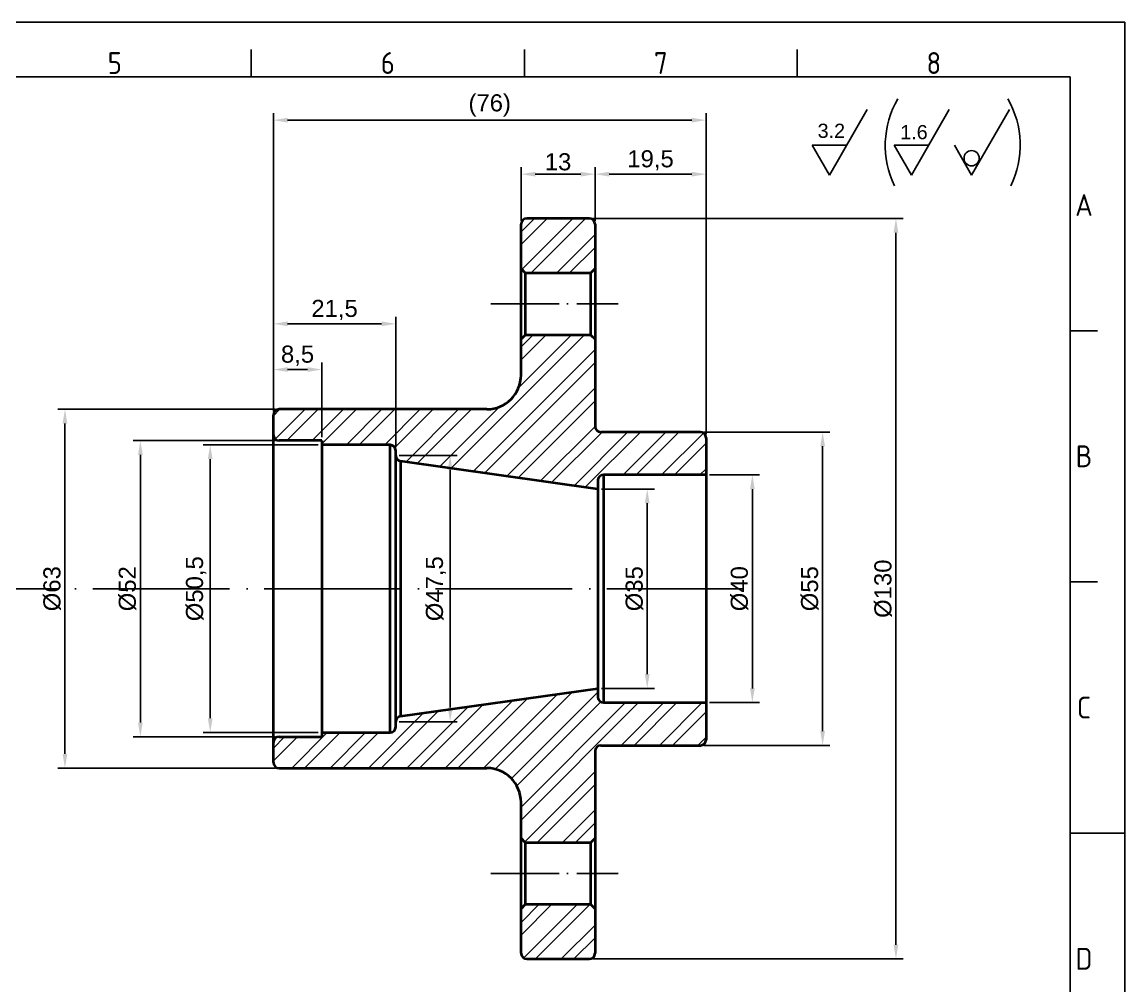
# Model space of a CAD drawing. Header units: millimetres. Extents: x 2452 to 2855, y 1106 to 1391.
# Drawn here: x 2661 to 2854.7, y 1222.1 to 1391.3 of the extents above; entities that cross this region are included whole.
import ezdxf
from ezdxf.enums import TextEntityAlignment as Align

# ---------------------------------------------------------------- set-up
doc = ezdxf.new("R2010")
doc.units = ezdxf.units.MM
doc.linetypes.add('ACAD_ISO04W100', pattern=[30, 24, -3, 0, -3])
doc.linetypes.add('ACAD_ISO05W100', pattern=[33, 24, -3, 0, -3, 0, -3])
for name, color, linetype, lineweight in [('AM_0', 7, 'Continuous', 40), ('AM_4', 1, 'ACAD_ISO04W100', 25), ('AM_5', 3, 'Continuous', 25), ('AM_BOR', 2, 'ACAD_ISO05W100', 35)]:
    doc.layers.add(name, color=color, linetype=linetype, lineweight=lineweight)
doc.styles.add('ACISOTS', font='isocp.shx', dxfattribs={"height": 1})
doc.styles.get("Standard").update_dxf_attribs({"font": 'arial.ttf'})
doc.dimstyles.new('ISO-25', dxfattribs={"dimtxt": 3, "dimasz": 2.5, "dimexe": 1.25, "dimexo": 0.625, "dimtad": 1, "dimtxsty": 'Standard', "dimcen": 2.5, "dimadec": 0, "dimazin": 0, "dimtfac": 1, "dimtmove": 0, "dimatfit": 3, "dimfxl": 1, "dimarcsym": 0})

# ---------------------------------------------------------------- blocks, each defined once
blk = doc.blocks.new('A3 ZTL')
for p, q in [((401.17, 280.82), (19.57, 280.82)), ((401.17, 9.78), (401.17, 280.82))]:
    blk.add_line(p, q)
at = {"layer": 'AM_BOR', "color": 135, "linetype": 'Continuous', "lineweight": 25}
for p, q in [((0, 290.61), (410.96, 290.61)), ((410.96, 290.61), (410.96, 0))]:
    blk.add_line(p, q, dxfattribs=at)
at = {"layer": 'AM_BOR', "color": 135, "lineweight": 25}
for p, q in [((254.4, 280.82), (254.4, 285.71)), ((303.33, 280.82), (303.33, 285.71)), ((352.25, 280.82), (352.25, 285.71)), ((406.07, 235.32), (401.17, 235.32)), ((406.07, 190.31), (401.17, 190.31)), ((401.17, 145.3), (410.96, 145.3))]:
    blk.add_line(p, q, dxfattribs=at)
at = {"layer": 'AM_BOR', "color": 135, "lineweight": 25, "style": 'ACISOTS'}
for s, p in [('5', (229.94, 283.27)), ('6', (278.86, 283.27)), ('7', (327.79, 283.27)), ('8', (376.71, 283.27)), ('A', (403.62, 257.83)), ('B', (403.62, 212.82)), ('C', (403.62, 167.81)), ('D', (403.62, 122.8))]:
    blk.add_text(s, height=3.91, dxfattribs=at).set_placement(p, align=Align.MIDDLE)
blk = doc.blocks.new('*D68')
at = {"layer": 'AM_5', "color": 0, "lineweight": -2, "transparency": 16777216}
for p, q in [((2761.29, 1356.83), (2815.77, 1356.83)), ((2814.52, 1354.33), (2814.52, 1229.33)), ((2761.29, 1226.83), (2815.77, 1226.83))]:
    blk.add_line(p, q, dxfattribs=at)
at = {"layer": 'AM_5', "color": 0, "transparency": 16777216}
for points in [[(2814.1, 1354.33), (2814.94, 1354.33), (2814.52, 1356.83)], [(2814.1, 1229.33), (2814.94, 1229.33), (2814.52, 1226.83)]]:
    blk.add_solid(points, dxfattribs=at)
at = {"layer": 'Defpoints', "color": 0, "transparency": 16777216}
for p in [(2760.67, 1356.83), (2760.67, 1226.83), (2814.52, 1226.83)]:
    blk.add_point(p, dxfattribs=at)
at = {"layer": 'AM_5', "color": 0, "transparency": 16777216, "insert": (2812.28, 1291.83), "char_height": 3, "attachment_point": 5, "rotation": 90}
blk.add_mtext('%%c130', dxfattribs=at)
blk = doc.blocks.new('*D69')
at = {"layer": 'AM_5', "color": 0, "lineweight": -2, "transparency": 16777216}
for p, q in [((2780.79, 1319.33), (2802.89, 1319.33)), ((2801.64, 1316.83), (2801.64, 1266.83)), ((2780.79, 1264.33), (2802.89, 1264.33))]:
    blk.add_line(p, q, dxfattribs=at)
at = {"layer": 'AM_5', "color": 0, "transparency": 16777216}
for points in [[(2801.23, 1316.83), (2802.06, 1316.83), (2801.64, 1319.33)], [(2801.23, 1266.83), (2802.06, 1266.83), (2801.64, 1264.33)]]:
    blk.add_solid(points, dxfattribs=at)
at = {"layer": 'Defpoints', "color": 0, "transparency": 16777216}
for p in [(2780.17, 1319.33), (2780.17, 1264.33), (2801.64, 1264.33)]:
    blk.add_point(p, dxfattribs=at)
at = {"layer": 'AM_5', "color": 0, "transparency": 16777216, "insert": (2799.4, 1291.83), "char_height": 3, "attachment_point": 5, "rotation": 90}
blk.add_mtext('%%C55', dxfattribs=at)
blk = doc.blocks.new('*D70')
at = {"layer": 'AM_5', "color": 0, "lineweight": -2, "transparency": 16777216}
for p, q in [((2781.79, 1311.83), (2790.55, 1311.83)), ((2789.3, 1309.33), (2789.3, 1274.33)), ((2781.79, 1271.83), (2790.55, 1271.83))]:
    blk.add_line(p, q, dxfattribs=at)
at = {"layer": 'AM_5', "color": 0, "transparency": 16777216}
for points in [[(2788.89, 1309.33), (2789.72, 1309.33), (2789.3, 1311.83)], [(2788.89, 1274.33), (2789.72, 1274.33), (2789.3, 1271.83)]]:
    blk.add_solid(points, dxfattribs=at)
at = {"layer": 'Defpoints', "color": 0, "transparency": 16777216}
for p in [(2781.17, 1311.83), (2781.17, 1271.83), (2789.3, 1271.83)]:
    blk.add_point(p, dxfattribs=at)
at = {"layer": 'AM_5', "color": 0, "transparency": 16777216, "insert": (2787.06, 1291.83), "char_height": 3, "attachment_point": 5, "rotation": 90}
blk.add_mtext('%%C40', dxfattribs=at)
blk = doc.blocks.new('*D71')
at = {"layer": 'AM_5', "color": 0, "lineweight": -2, "transparency": 16777216}
for p, q in [((2713.04, 1317.08), (2692.83, 1317.08)), ((2694.08, 1314.58), (2694.08, 1269.08)), ((2713.04, 1266.58), (2692.83, 1266.58))]:
    blk.add_line(p, q, dxfattribs=at)
at = {"layer": 'AM_5', "color": 0, "transparency": 16777216}
for points in [[(2693.66, 1314.58), (2694.5, 1314.58), (2694.08, 1317.08)], [(2693.66, 1269.08), (2694.5, 1269.08), (2694.08, 1266.58)]]:
    blk.add_solid(points, dxfattribs=at)
at = {"layer": 'Defpoints', "color": 0, "transparency": 16777216}
for p in [(2713.67, 1317.08), (2694.08, 1266.58), (2713.67, 1266.58)]:
    blk.add_point(p, dxfattribs=at)
at = {"layer": 'AM_5', "color": 0, "transparency": 16777216, "insert": (2691.6, 1291.83), "char_height": 3, "attachment_point": 5, "rotation": 90}
blk.add_mtext('%%C50,5', dxfattribs=at)
blk = doc.blocks.new('*D72')
at = {"layer": 'AM_5', "color": 0, "lineweight": -2, "transparency": 16777216}
for p, q in [((2705.54, 1317.83), (2680.56, 1317.83)), ((2681.81, 1315.33), (2681.81, 1268.33)), ((2705.54, 1265.83), (2680.56, 1265.83))]:
    blk.add_line(p, q, dxfattribs=at)
at = {"layer": 'AM_5', "color": 0, "transparency": 16777216}
for points in [[(2681.4, 1315.33), (2682.23, 1315.33), (2681.81, 1317.83)], [(2681.4, 1268.33), (2682.23, 1268.33), (2681.81, 1265.83)]]:
    blk.add_solid(points, dxfattribs=at)
at = {"layer": 'Defpoints', "color": 0, "transparency": 16777216}
for p in [(2706.17, 1317.83), (2681.81, 1265.83), (2706.17, 1265.83)]:
    blk.add_point(p, dxfattribs=at)
at = {"layer": 'AM_5', "color": 0, "transparency": 16777216, "insert": (2679.57, 1291.83), "char_height": 3, "attachment_point": 5, "rotation": 90}
blk.add_mtext('%%C52', dxfattribs=at)
blk = doc.blocks.new('*D73')
at = {"layer": 'AM_5', "color": 0, "lineweight": -2, "transparency": 16777216}
for p, q in [((2705.54, 1323.33), (2667.32, 1323.33)), ((2668.57, 1320.83), (2668.57, 1262.83)), ((2705.54, 1260.33), (2667.32, 1260.33))]:
    blk.add_line(p, q, dxfattribs=at)
at = {"layer": 'AM_5', "color": 0, "transparency": 16777216}
for points in [[(2668.15, 1320.83), (2668.99, 1320.83), (2668.57, 1323.33)], [(2668.15, 1262.83), (2668.99, 1262.83), (2668.57, 1260.33)]]:
    blk.add_solid(points, dxfattribs=at)
at = {"layer": 'Defpoints', "color": 0, "transparency": 16777216}
for p in [(2706.17, 1323.33), (2668.57, 1260.33), (2706.17, 1260.33)]:
    blk.add_point(p, dxfattribs=at)
at = {"layer": 'AM_5', "color": 0, "transparency": 16777216, "insert": (2666.33, 1291.83), "char_height": 3, "attachment_point": 5, "rotation": 90}
blk.add_mtext('%%C63', dxfattribs=at)
blk = doc.blocks.new('*D74')
at = {"layer": 'AM_5', "color": 0, "lineweight": -2, "transparency": 16777216}
for p, q in [((2748.67, 1356.45), (2748.67, 1365.86)), ((2761.67, 1356.45), (2761.67, 1365.86)), ((2751.17, 1364.61), (2759.17, 1364.61))]:
    blk.add_line(p, q, dxfattribs=at)
at = {"layer": 'AM_5', "color": 0, "transparency": 16777216}
for points in [[(2751.17, 1365.03), (2751.17, 1364.2), (2748.67, 1364.61)], [(2759.17, 1365.03), (2759.17, 1364.2), (2761.67, 1364.61)]]:
    blk.add_solid(points, dxfattribs=at)
at = {"layer": 'Defpoints', "color": 0, "transparency": 16777216}
for p in [(2761.67, 1364.61), (2748.67, 1355.83), (2761.67, 1355.83)]:
    blk.add_point(p, dxfattribs=at)
at = {"layer": 'AM_5', "color": 0, "transparency": 16777216, "insert": (2755.17, 1366.77), "char_height": 3, "attachment_point": 5}
blk.add_mtext('13', dxfattribs=at)
blk = doc.blocks.new('*D75')
at = {"layer": 'AM_5', "color": 0, "lineweight": -2, "transparency": 16777216}
for p, q in [((2761.67, 1365.24), (2761.67, 1365.86)), ((2781.17, 1318.95), (2781.17, 1365.86)), ((2764.17, 1364.61), (2778.67, 1364.61))]:
    blk.add_line(p, q, dxfattribs=at)
at = {"layer": 'AM_5', "color": 0, "transparency": 16777216}
for points in [[(2764.17, 1365.03), (2764.17, 1364.2), (2761.67, 1364.61)], [(2778.67, 1365.03), (2778.67, 1364.2), (2781.17, 1364.61)]]:
    blk.add_solid(points, dxfattribs=at)
at = {"layer": 'Defpoints', "color": 0, "transparency": 16777216}
for p in [(2761.67, 1364.61), (2781.17, 1364.61), (2781.17, 1318.33)]:
    blk.add_point(p, dxfattribs=at)
at = {"layer": 'AM_5', "color": 0, "transparency": 16777216, "insert": (2771.42, 1367.04), "char_height": 3, "attachment_point": 5}
blk.add_mtext('19,5', dxfattribs=at)
blk = doc.blocks.new('*D76')
at = {"layer": 'AM_5', "color": 0, "lineweight": -2, "transparency": 16777216}
for p, q in [((2705.17, 1322.95), (2705.17, 1331.56)), ((2713.67, 1318.45), (2713.67, 1331.56)), ((2707.67, 1330.31), (2711.17, 1330.31))]:
    blk.add_line(p, q, dxfattribs=at)
at = {"layer": 'AM_5', "color": 0, "transparency": 16777216}
for points in [[(2707.67, 1330.73), (2707.67, 1329.9), (2705.17, 1330.31)], [(2711.17, 1330.73), (2711.17, 1329.9), (2713.67, 1330.31)]]:
    blk.add_solid(points, dxfattribs=at)
at = {"layer": 'Defpoints', "color": 0, "transparency": 16777216}
for p in [(2713.67, 1330.31), (2705.17, 1322.33), (2713.67, 1317.83)]:
    blk.add_point(p, dxfattribs=at)
at = {"layer": 'AM_5', "color": 0, "transparency": 16777216, "insert": (2709.42, 1332.74), "char_height": 3, "attachment_point": 5}
blk.add_mtext('8,5', dxfattribs=at)
blk = doc.blocks.new('*D77')
at = {"layer": 'AM_5', "color": 0, "lineweight": -2, "transparency": 16777216}
for p, q in [((2705.17, 1330.94), (2705.17, 1339.59)), ((2726.67, 1316.7), (2726.67, 1339.59)), ((2707.67, 1338.34), (2724.17, 1338.34))]:
    blk.add_line(p, q, dxfattribs=at)
at = {"layer": 'AM_5', "color": 0, "transparency": 16777216}
for points in [[(2707.67, 1338.76), (2707.67, 1337.93), (2705.17, 1338.34)], [(2724.17, 1338.76), (2724.17, 1337.93), (2726.67, 1338.34)]]:
    blk.add_solid(points, dxfattribs=at)
at = {"layer": 'Defpoints', "color": 0, "transparency": 16777216}
for p in [(2726.67, 1338.34), (2705.17, 1330.31), (2726.67, 1316.08)]:
    blk.add_point(p, dxfattribs=at)
at = {"layer": 'AM_5', "color": 0, "transparency": 16777216, "insert": (2715.92, 1340.77), "char_height": 3, "attachment_point": 5}
blk.add_mtext('21,5', dxfattribs=at)
blk = doc.blocks.new('*D78')
at = {"layer": 'AM_5', "color": 0, "lineweight": -2, "transparency": 16777216}
for p, q in [((2762.79, 1309.33), (2772.09, 1309.33)), ((2770.84, 1306.83), (2770.84, 1276.83)), ((2762.79, 1274.33), (2772.09, 1274.33))]:
    blk.add_line(p, q, dxfattribs=at)
at = {"layer": 'AM_5', "color": 0, "transparency": 16777216}
for points in [[(2770.42, 1306.83), (2771.25, 1306.83), (2770.84, 1309.33)], [(2770.42, 1276.83), (2771.25, 1276.83), (2770.84, 1274.33)]]:
    blk.add_solid(points, dxfattribs=at)
at = {"layer": 'Defpoints', "color": 0, "transparency": 16777216}
for p in [(2762.17, 1309.33), (2762.17, 1274.33), (2770.84, 1274.33)]:
    blk.add_point(p, dxfattribs=at)
at = {"layer": 'AM_5', "color": 0, "transparency": 16777216, "insert": (2768.6, 1291.83), "char_height": 3, "attachment_point": 5, "rotation": 90}
blk.add_mtext('%%C35', dxfattribs=at)
blk = doc.blocks.new('*D79')
at = {"layer": 'AM_5', "color": 0, "lineweight": -2, "transparency": 16777216}
for p, q in [((2727.29, 1315.2), (2737.47, 1315.2)), ((2736.22, 1312.7), (2736.22, 1270.96)), ((2727.29, 1268.46), (2737.47, 1268.46))]:
    blk.add_line(p, q, dxfattribs=at)
at = {"layer": 'AM_5', "color": 0, "transparency": 16777216}
for points in [[(2735.8, 1312.7), (2736.64, 1312.7), (2736.22, 1315.2)], [(2735.8, 1270.96), (2736.64, 1270.96), (2736.22, 1268.46)]]:
    blk.add_solid(points, dxfattribs=at)
at = {"layer": 'Defpoints', "color": 0, "transparency": 16777216}
for p in [(2726.67, 1315.2), (2726.67, 1268.46), (2736.22, 1268.46)]:
    blk.add_point(p, dxfattribs=at)
at = {"layer": 'AM_5', "color": 0, "transparency": 16777216, "insert": (2733.74, 1291.83), "char_height": 3, "attachment_point": 5, "rotation": 90}
blk.add_mtext('%%c47,5', dxfattribs=at)
blk = doc.blocks.new('*D80')
at = {"layer": 'AM_5', "color": 0, "lineweight": -2, "transparency": 16777216}
for p, q in [((2705.17, 1322.95), (2705.17, 1375.35)), ((2781.17, 1365.24), (2781.17, 1375.35)), ((2707.67, 1374.1), (2778.67, 1374.1))]:
    blk.add_line(p, q, dxfattribs=at)
at = {"layer": 'AM_5', "color": 0, "transparency": 16777216}
for points in [[(2707.67, 1374.51), (2707.67, 1373.68), (2705.17, 1374.1)], [(2778.67, 1374.51), (2778.67, 1373.68), (2781.17, 1374.1)]]:
    blk.add_solid(points, dxfattribs=at)
at = {"layer": 'Defpoints', "color": 0, "transparency": 16777216}
for p in [(2781.17, 1374.1), (2781.17, 1364.61), (2705.17, 1322.33)]:
    blk.add_point(p, dxfattribs=at)
at = {"layer": 'AM_5', "color": 0, "transparency": 16777216, "insert": (2743.17, 1376.69), "char_height": 3, "attachment_point": 5}
blk.add_mtext('(76)', dxfattribs=at)

msp = doc.modelspace()

# ---------------------------------------------------------------- hatches: boundary and pattern name
at = {"layer": 'AM_5'}
h = msp.add_hatch(dxfattribs=at)
h.set_pattern_fill('ANSI32', color=256, scale=0.5)
h.paths.add_polyline_path([(2761.669, 1355.826, 0.4142136), (2760.669, 1356.826), (2749.669, 1356.826, 0.4142136), (2748.669, 1355.826), (2748.669, 1348.026), (2749.469, 1347.226), (2760.869, 1347.226), (2761.669, 1348.026)])
h.paths.add_polyline_path([(2761.669, 1320.326), (2761.669, 1335.626), (2760.869, 1336.426), (2749.469, 1336.426), (2748.669, 1335.626), (2748.669, 1329.326, -0.4142136), (2742.669, 1323.326), (2706.169, 1323.326, 0.4142136), (2705.169, 1322.326), (2705.169, 1318.826, 0.4142136), (2706.169, 1317.826), (2713.669, 1317.826), (2713.669, 1317.076), (2725.669, 1317.076, -0.4142136), (2726.669, 1316.076), (2726.669, 1315.195, 0.3737997), (2727.529, 1314.205), (2762.169, 1309.326), (2762.169, 1310.826, -0.4142136), (2763.169, 1311.826), (2781.169, 1311.826), (2781.169, 1318.326, 0.4142136), (2780.169, 1319.326), (2762.669, 1319.326, -0.4142136)])
h.paths.add_polyline_path([(2761.669, 1263.326, -0.4142136), (2762.669, 1264.326), (2780.169, 1264.326, 0.4142136), (2781.169, 1265.326), (2781.169, 1271.826), (2763.169, 1271.826, -0.4142136), (2762.169, 1272.826), (2762.169, 1274.326), (2727.529, 1269.447, 0.3737997), (2726.669, 1268.457), (2726.669, 1267.576, -0.4142136), (2725.669, 1266.576), (2713.669, 1266.576), (2713.669, 1265.826), (2706.169, 1265.826, 0.4142136), (2705.169, 1264.826), (2705.169, 1261.326, 0.4142136), (2706.169, 1260.326), (2742.669, 1260.326, -0.4142136), (2748.669, 1254.326), (2748.669, 1248.026), (2749.469, 1247.226), (2760.869, 1247.226), (2761.669, 1248.026)])
h.paths.add_polyline_path([(2761.669, 1235.626), (2760.869, 1236.426), (2749.469, 1236.426), (2748.669, 1235.626), (2748.669, 1227.826, 0.4142136), (2749.669, 1226.826), (2760.669, 1226.826, 0.4142136), (2761.669, 1227.826)])

# ---------------------------------------------------------------- linework, layer by layer
at = {"layer": 'AM_0'}
for p, q in [((2760.669, 1356.826), (2749.669, 1356.826)), ((2748.669, 1329.326), (2748.669, 1355.826)), ((2761.669, 1355.826), (2761.669, 1320.326)), ((2749.469, 1347.226), (2748.669, 1348.026)), ((2749.469, 1336.426), (2749.469, 1347.226)), ((2760.869, 1347.226), (2749.469, 1347.226)), ((2761.669, 1348.026), (2760.869, 1347.226)), ((2760.869, 1347.226), (2760.869, 1336.426)), ((2748.669, 1335.626), (2749.469, 1336.426)), ((2749.469, 1336.426), (2760.869, 1336.426)), ((2760.869, 1336.426), (2761.669, 1335.626)), ((2742.669, 1323.326), (2706.169, 1323.326)), ((2705.169, 1261.326), (2705.169, 1322.326)), ((2780.169, 1319.326), (2762.669, 1319.326)), ((2713.669, 1317.826), (2706.169, 1317.826)), ((2713.669, 1317.826), (2713.669, 1265.826)), ((2781.169, 1318.326), (2781.169, 1265.326)), ((2725.669, 1317.076), (2713.669, 1317.076)), ((2725.669, 1266.576), (2725.669, 1317.076)), ((2726.669, 1267.576), (2726.669, 1316.076)), ((2762.169, 1309.326), (2727.529, 1314.205)), ((2727.529, 1314.205), (2727.529, 1269.447)), ((2781.169, 1311.826), (2763.169, 1311.826)), ((2763.169, 1311.826), (2763.169, 1271.826)), ((2762.169, 1310.826), (2762.169, 1272.826)), ((2727.529, 1269.447), (2762.169, 1274.326)), ((2763.169, 1271.826), (2781.169, 1271.826)), ((2706.169, 1265.826), (2713.669, 1265.826)), ((2713.669, 1266.576), (2725.669, 1266.576)), ((2761.669, 1263.326), (2761.669, 1227.826)), ((2762.669, 1264.326), (2780.169, 1264.326)), ((2706.169, 1260.326), (2742.669, 1260.326)), ((2748.669, 1227.826), (2748.669, 1254.326)), ((2749.469, 1247.226), (2748.669, 1248.026)), ((2761.669, 1248.026), (2760.869, 1247.226)), ((2749.469, 1236.426), (2749.469, 1247.226)), ((2760.869, 1247.226), (2749.469, 1247.226)), ((2760.869, 1247.226), (2760.869, 1236.426)), ((2748.669, 1235.626), (2749.469, 1236.426)), ((2749.469, 1236.426), (2760.869, 1236.426)), ((2760.869, 1236.426), (2761.669, 1235.626)), ((2749.669, 1226.826), (2760.669, 1226.826))]:
    msp.add_line(p, q, dxfattribs=at)
for centre, radius, start, end in [((2749.669, 1355.826), 1, 90, 180), ((2760.669, 1355.826), 1, 0, 90), ((2742.669, 1329.326), 6, 270, 0), ((2706.169, 1322.326), 1, 90, 180), ((2762.669, 1320.326), 1, 180, 270), ((2780.169, 1318.326), 1, 0, 90), ((2706.169, 1318.826), 1, 180, 270), ((2725.669, 1316.076), 1, 0, 90), ((2727.669, 1315.195), 1, 180, 261.98291), ((2763.169, 1310.826), 1, 90, 180), ((2763.169, 1272.826), 1, 180, 270), ((2727.669, 1268.457), 1, 98.01709, 180), ((2725.669, 1267.576), 1, 270, 0), ((2706.169, 1264.826), 1, 90, 180), ((2780.169, 1265.326), 1, 270, 0), ((2762.669, 1263.326), 1, 90, 180), ((2706.169, 1261.326), 1, 180, 270), ((2742.669, 1254.326), 6, 0, 90), ((2749.669, 1227.826), 1, 180, 270), ((2760.669, 1227.826), 1, 270, 0)]:
    msp.add_arc(centre, radius, start, end, dxfattribs=at)
at = {"layer": 'AM_4', "ltscale": 0.5}
for p, q in [((2743.357, 1341.826), (2765.757, 1341.826)), ((2743.357, 1241.826), (2765.757, 1241.826))]:
    msp.add_line(p, q, dxfattribs=at)
at = {"layer": 'AM_4'}
msp.add_line((2787.743, 1291.826), (2510.978, 1291.826), dxfattribs=at)
at = {"layer": 'AM_5'}
for p, q in [((2809.488, 1375.955), (2802.849, 1364.455)), ((2823.867, 1375.955), (2817.228, 1364.455)), ((2834.44, 1375.955), (2827.8, 1364.455)), ((2799.831, 1369.682), (2805.867, 1369.682)), ((2799.831, 1369.682), (2802.849, 1364.455)), ((2814.21, 1369.682), (2820.246, 1369.682)), ((2814.21, 1369.682), (2817.228, 1364.455)), ((2824.782, 1369.682), (2827.8, 1364.455))]:
    msp.add_line(p, q, dxfattribs=at)
msp.add_circle((2827.812, 1367.417), 1.338, dxfattribs=at)
for centre, start, end in [((2828.892, 1369.67), 149.81687, 205.95777), ((2820.106, 1369.67), 334.04223, 30.18313)]:
    msp.add_arc(centre, 16.253, start, end, dxfattribs=at)

# ---------------------------------------------------------------- block references
at = {"linetype": 'ByBlock', "lineweight": 0, "xscale": 0.9801000000000002, "yscale": 0.9801000000000002, "zscale": 0.9801000000000002}
msp.add_blockref('A3 ZTL', (2451.96, 1106.498), dxfattribs=at)

# ---------------------------------------------------------------- texts
at = {"layer": 'AM_5', "char_height": 2.484, "attachment_point": 1}
for s, insert in [('3.2', (2800.763, 1373.477)), ('1.6', (2815.272, 1373.237))]:
    msp.add_mtext_dynamic_manual_height_columns(s, width=18.23779, gutter_width=12.5, heights=[0], dxfattribs=dict(at, insert=insert))

# ---------------------------------------------------------------- dimensions: what is measured, and where the dimension line sits
at = {"layer": 'AM_5'}
dim = msp.add_linear_dim(base=(2781.169, 1374.096), p1=(2705.169, 1322.326), p2=(2781.169, 1364.615), text='(76)', dimstyle='ISO-25', dxfattribs=at)
dim.commit()
dim.dimension.update_dxf_attribs({"geometry": '*D80', "text_midpoint": (2743.169, 1376.688)})
for base, p1, p2, picture, middle in [((2761.669, 1364.615), (2748.669, 1355.826), (2761.669, 1355.826), '*D74', (2755.169, 1366.773)), ((2781.169, 1364.615), (2761.669, 1364.615), (2781.169, 1318.326), '*D75', (2771.419, 1367.043)), ((2726.669, 1338.342), (2705.169, 1330.315), (2726.669, 1316.076), '*D77', (2715.919, 1340.77)), ((2713.669, 1330.315), (2705.169, 1322.326), (2713.669, 1317.826), '*D76', (2709.419, 1332.743))]:
    dim = msp.add_linear_dim(base=base, p1=p1, p2=p2, dimstyle='ISO-25', dxfattribs=at)
    dim.commit()
    dim.dimension.update_dxf_attribs({"geometry": picture, "text_midpoint": middle})
for base, p1, p2, text, picture, middle in [((2814.519, 1226.826), (2760.669, 1356.826), (2760.669, 1226.826), '%%c130', '*D68', (2812.278, 1291.826)), ((2668.568, 1260.326), (2706.169, 1323.326), (2706.169, 1260.326), '%%C63', '*D73', (2666.328, 1291.826)), ((2801.643, 1264.326), (2780.169, 1319.326), (2780.169, 1264.326), '%%C55', '*D69', (2799.403, 1291.826)), ((2681.815, 1265.826), (2706.169, 1317.826), (2706.169, 1265.826), '%%C52', '*D72', (2679.574, 1291.826)), ((2694.081, 1266.576), (2713.669, 1317.076), (2713.669, 1266.576), '%%C50,5', '*D71', (2691.604, 1291.826)), ((2736.219, 1268.457), (2726.669, 1315.195), (2726.669, 1268.457), '%%c47,5', '*D79', (2733.742, 1291.826)), ((2789.305, 1271.826), (2781.169, 1311.826), (2781.169, 1271.826), '%%C40', '*D70', (2787.064, 1291.826)), ((2770.838, 1274.326), (2762.169, 1309.326), (2762.169, 1274.326), '%%C35', '*D78', (2768.598, 1291.826))]:
    dim = msp.add_linear_dim(base=base, p1=p1, p2=p2, angle=90, text=text, dimstyle='ISO-25', dxfattribs=at)
    dim.commit()
    dim.dimension.update_dxf_attribs({"geometry": picture, "text_midpoint": middle})

doc.saveas('drawing.dxf')
